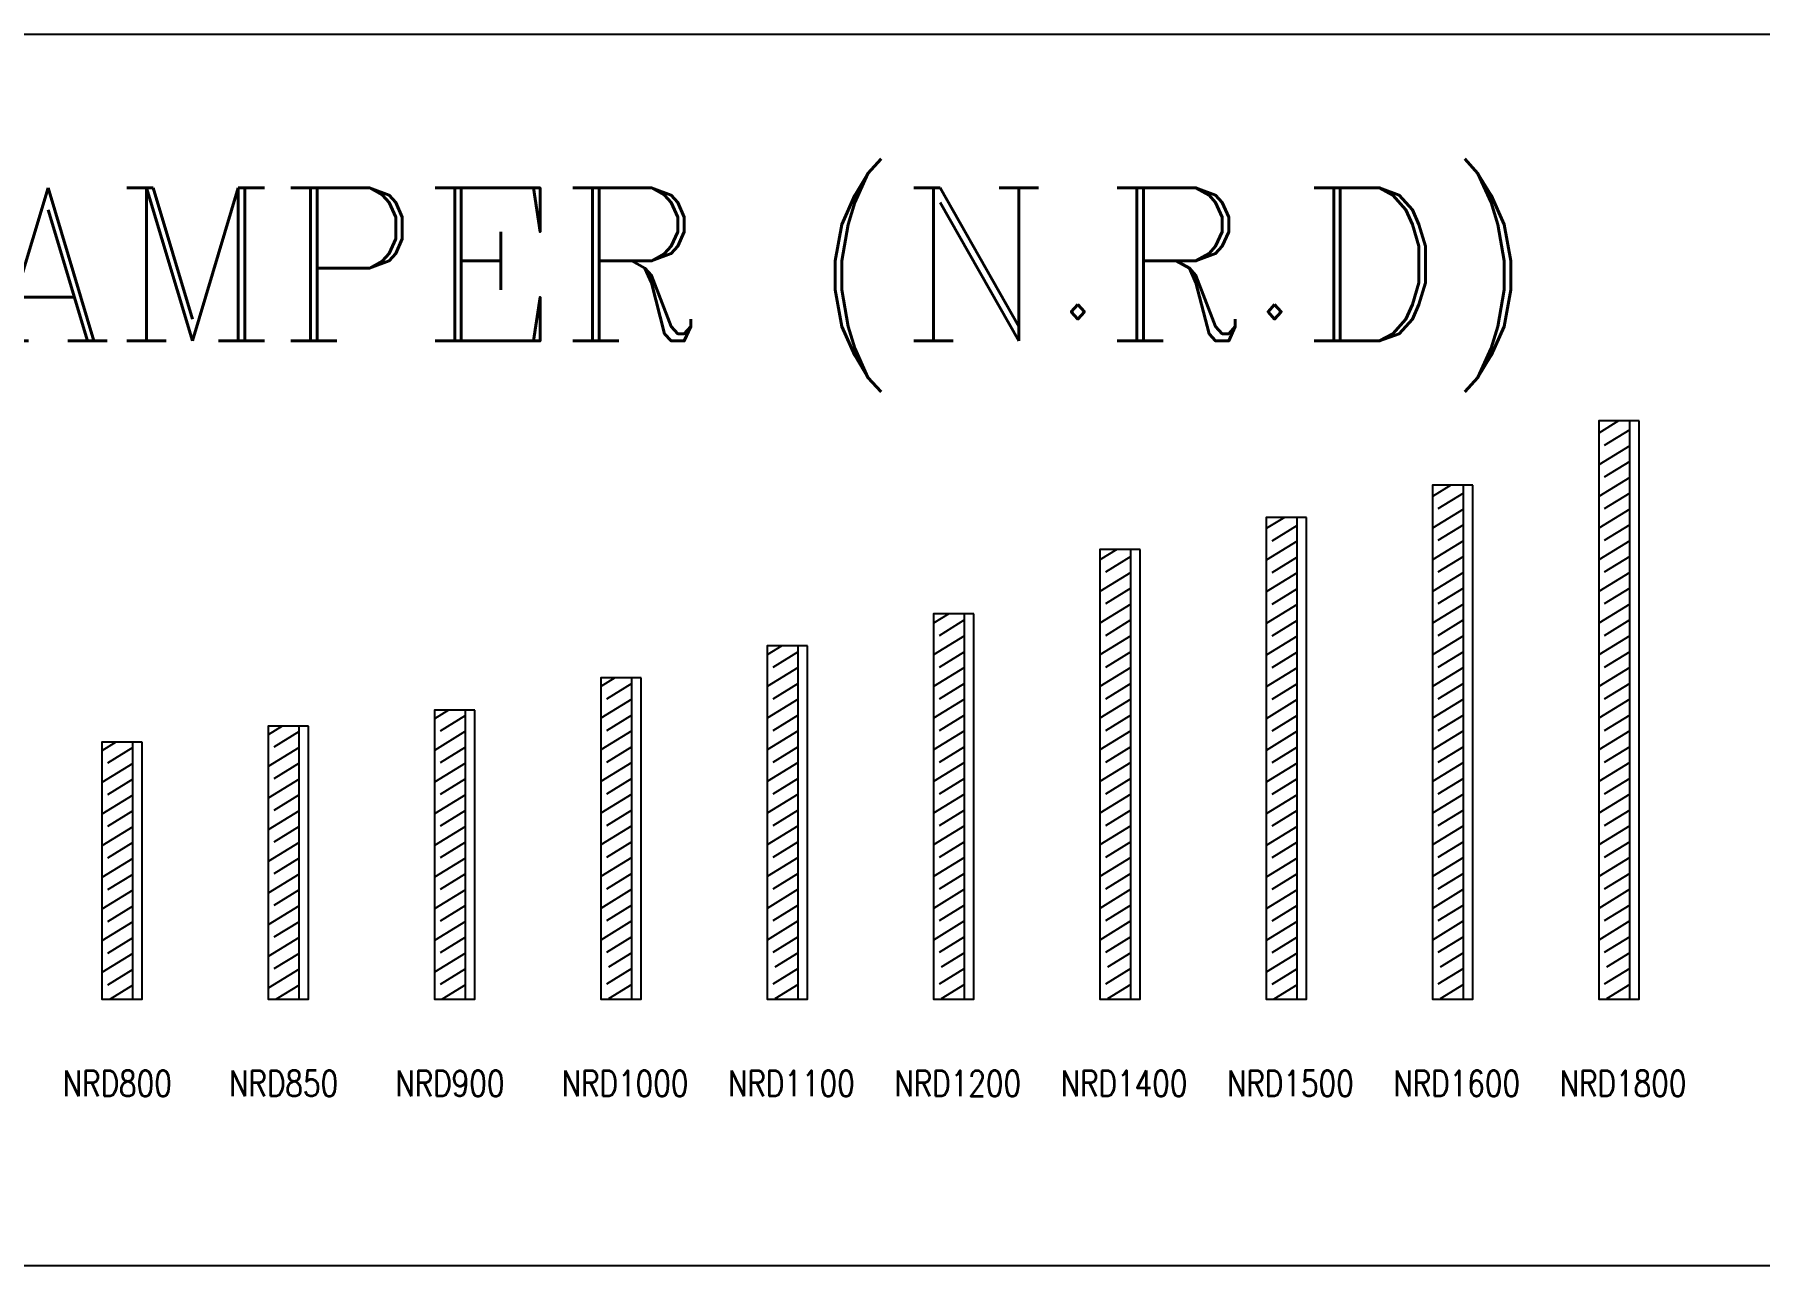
# Model space of a CAD drawing. Extents: x 462150 to 608263, y 35809 to 85242.
# Drawn here: x 509166 to 514534, y 71739 to 75572 of the extents above; entities that cross this region are included whole.
import ezdxf

# ---------------------------------------------------------------- set-up
doc = ezdxf.new("R2010")
doc.units = 0
doc.header["$LTSCALE"] = 500
doc.header["$MEASUREMENT"] = 0
for name, color, linetype in [('AC-TEXT', 7, 'Continuous'), ('AC-VCD', 2, 'Continuous'), ('PL-W-TEXT', 7, 'Continuous')]:
    doc.layers.add(name, color=color, linetype=linetype)
doc.styles.add('FF-LOOP', font='romanc.shx', dxfattribs={"height": 2})
doc.styles.add('ROMANS', font='romans.shx', dxfattribs={"width": 0.8, "height": 100})

# ---------------------------------------------------------------- blocks, each defined once
blk = doc.blocks.new('NRD800')
at = {"layer": 'AC-VCD'}
for p, q in [((0, -28.8), (-800, -28.8)), ((-783.1, -28.8), (-734.4, -108)), ((-783.1, -28.8), (-734.4, -108)), ((-733.8, -28.8), (-674.6, -125)), ((-684.4, -28.8), (-635.7, -108)), ((-684.4, -28.8), (-635.7, -108)), ((-635.1, -28.8), (-575.9, -125)), ((-585.8, -28.8), (-537.1, -108)), ((-536.5, -28.8), (-477.3, -125)), ((-487.2, -28.8), (-438.4, -108)), ((-437.8, -28.8), (-378.7, -125)), ((-388.5, -28.8), (-339.8, -108)), ((-339.2, -28.8), (-280, -125)), ((-289.9, -28.8), (-241.2, -108)), ((-240.6, -28.8), (-181.4, -125)), ((-191.2, -28.8), (-142.5, -108)), ((-141.9, -28.8), (-82.7, -125)), ((-92.6, -28.8), (-43.9, -108)), ((-43.3, -28.8), (0, -99.2)), ((-800, -81.5), (-773.2, -125))]:
    blk.add_line(p, q, dxfattribs=at)
blk.add_lwpolyline([(-800, 0), (-800, -125), (0, -125), (0, 0)], close=True, dxfattribs=at)
blk = doc.blocks.new('NRD850')
at = {"layer": 'AC-VCD'}
for p, q in [((0, -28.8), (-850, -28.8)), ((-833.1, -28.8), (-784.4, -108)), ((-833.1, -28.8), (-784.4, -108)), ((-783.8, -28.8), (-724.6, -125)), ((-734.4, -28.8), (-685.7, -108)), ((-734.4, -28.8), (-685.7, -108)), ((-685.1, -28.8), (-625.9, -125)), ((-635.8, -28.8), (-587.1, -108)), ((-586.5, -28.8), (-527.3, -125)), ((-537.2, -28.8), (-488.4, -108)), ((-487.8, -28.8), (-428.7, -125)), ((-438.5, -28.8), (-389.8, -108)), ((-389.2, -28.8), (-330, -125)), ((-339.9, -28.8), (-291.2, -108)), ((-290.6, -28.8), (-231.4, -125)), ((-241.2, -28.8), (-192.5, -108)), ((-191.9, -28.8), (-132.7, -125)), ((-142.6, -28.8), (-93.9, -108)), ((-93.3, -28.8), (-34.1, -125)), ((-44, -28.8), (0, -100.3)), ((-850, -81.5), (-823.2, -125))]:
    blk.add_line(p, q, dxfattribs=at)
blk.add_lwpolyline([(-850, 0), (-850, -125), (0, -125), (0, 0)], close=True, dxfattribs=at)
blk = doc.blocks.new('NRD900')
at = {"layer": 'AC-VCD'}
for p, q in [((0, -28.8), (-900, -28.8)), ((-883.1, -28.8), (-834.4, -108)), ((-883.1, -28.8), (-834.4, -108)), ((-833.8, -28.8), (-774.6, -125)), ((-784.4, -28.8), (-735.7, -108)), ((-784.4, -28.8), (-735.7, -108)), ((-735.1, -28.8), (-675.9, -125)), ((-685.8, -28.8), (-637.1, -108)), ((-636.5, -28.8), (-577.3, -125)), ((-587.2, -28.8), (-538.4, -108)), ((-537.8, -28.8), (-478.7, -125)), ((-488.5, -28.8), (-439.8, -108)), ((-439.2, -28.8), (-380, -125)), ((-389.9, -28.8), (-341.2, -108)), ((-340.6, -28.8), (-281.4, -125)), ((-291.2, -28.8), (-242.5, -108)), ((-241.9, -28.8), (-182.7, -125)), ((-192.6, -28.8), (-143.9, -108)), ((-143.3, -28.8), (-84.1, -125)), ((-94, -28.8), (-45.2, -108)), ((-44.6, -28.8), (0, -101.4)), ((-900, -81.5), (-873.2, -125))]:
    blk.add_line(p, q, dxfattribs=at)
blk.add_lwpolyline([(-900, 0), (-900, -125), (0, -125), (0, 0)], close=True, dxfattribs=at)
blk = doc.blocks.new('NRD1000')
at = {"layer": 'AC-VCD'}
for p, q in [((-81.5, 1000), (-125, 973.2)), ((-28.8, 983.1), (-108, 934.4)), ((-28.8, 983.1), (-108, 934.4)), ((-28.8, 0), (-28.8, 1000)), ((-28.8, 933.8), (-125, 874.6)), ((-28.8, 884.4), (-108, 835.7)), ((-28.8, 884.4), (-108, 835.7)), ((-28.8, 835.1), (-125, 775.9)), ((-28.8, 785.8), (-108, 737.1)), ((-28.8, 736.5), (-125, 677.3)), ((-28.8, 687.2), (-108, 638.4)), ((-28.8, 637.8), (-125, 578.7)), ((-28.8, 539.2), (-125, 480)), ((-28.8, 588.5), (-108, 539.8)), ((-28.8, 489.9), (-108, 441.2)), ((-28.8, 440.6), (-125, 381.4)), ((-28.8, 391.2), (-108, 342.5)), ((-28.8, 341.9), (-125, 282.7)), ((-28.8, 292.6), (-108, 243.9)), ((-28.8, 243.3), (-125, 184.1)), ((-28.8, 194), (-108, 145.2)), ((-28.8, 144.6), (-101.4, 100)), ((-28.8, 95.3), (-108, 46.6)), ((-28.8, 46), (-101.4, 1.4))]:
    blk.add_line(p, q, dxfattribs=at)
blk.add_lwpolyline([(0, 1000), (-125, 1000), (-125, 0), (0, 0)], close=True, dxfattribs=at)
blk = doc.blocks.new('NRD1100')
at = {"layer": 'AC-VCD'}
for p, q in [((0, -28.8), (-1100, -28.8)), ((-1081.7, -28.8), (-1033, -108)), ((-1081.7, -28.8), (-1033, -108)), ((-1032.4, -28.8), (-973.2, -125)), ((-983.1, -28.8), (-934.4, -108)), ((-983.1, -28.8), (-934.4, -108)), ((-933.8, -28.8), (-874.6, -125)), ((-884.4, -28.8), (-835.7, -108)), ((-884.4, -28.8), (-835.7, -108)), ((-835.1, -28.8), (-775.9, -125)), ((-785.8, -28.8), (-737.1, -108)), ((-736.5, -28.8), (-677.3, -125)), ((-687.2, -28.8), (-638.4, -108)), ((-637.8, -28.8), (-578.7, -125)), ((-588.5, -28.8), (-539.8, -108)), ((-539.2, -28.8), (-480, -125)), ((-489.9, -28.8), (-441.2, -108)), ((-440.6, -28.8), (-381.4, -125)), ((-391.2, -28.8), (-342.5, -108)), ((-341.9, -28.8), (-282.7, -125)), ((-292.6, -28.8), (-243.9, -108)), ((-243.3, -28.8), (-184.1, -125)), ((-194, -28.8), (-145.2, -108)), ((-144.6, -28.8), (-100, -101.4)), ((-95.3, -28.8), (-46.6, -108)), ((-46, -28.8), (-1.4, -101.4)), ((-1100, -79.3), (-1071.8, -125))]:
    blk.add_line(p, q, dxfattribs=at)
blk.add_lwpolyline([(-1100, 0), (-1100, -125), (0, -125), (0, 0)], close=True, dxfattribs=at)
blk = doc.blocks.new('NRD1200')
at = {"layer": 'AC-VCD'}
for p, q in [((-96.2, 0), (-96.2, -1200)), ((-96.2, -46), (-23.6, -1.4)), ((-96.2, -95.3), (-17, -46.6)), ((-96.2, -144.6), (-23.6, -100)), ((-96.2, -194), (-17, -145.2)), ((-96.2, -243.3), (0, -184.1)), ((-96.2, -292.6), (-17, -243.9)), ((-96.2, -341.9), (0, -282.7)), ((-96.2, -391.2), (-17, -342.5)), ((-96.2, -440.6), (0, -381.4)), ((-96.2, -489.9), (-17, -441.2)), ((-96.2, -539.2), (0, -480)), ((-96.2, -588.5), (-17, -539.8)), ((-96.2, -637.8), (0, -578.7)), ((-96.2, -687.2), (-17, -638.4)), ((-96.2, -736.5), (0, -677.3)), ((-96.2, -785.8), (-17, -737.1)), ((-96.2, -835.1), (0, -775.9)), ((-96.2, -884.4), (-17, -835.7)), ((-96.2, -884.4), (-17, -835.7)), ((-96.2, -933.8), (0, -874.6)), ((-96.2, -983.1), (-17, -934.4)), ((-96.2, -983.1), (-17, -934.4)), ((-96.2, -1032.4), (0, -973.2)), ((-96.2, -1081.7), (-17, -1033)), ((-96.2, -1081.7), (-17, -1033)), ((-96.2, -1131), (0, -1071.8)), ((-96.2, -1180.4), (-17, -1131.6)), ((-96.2, -1180.4), (-17, -1131.6)), ((-47.9, -1200), (0, -1170.5))]:
    blk.add_line(p, q, dxfattribs=at)
blk.add_lwpolyline([(-125, -1200), (0, -1200), (0, 0), (-125, 0)], close=True, dxfattribs=at)
blk = doc.blocks.new('NRD1400')
at = {"layer": 'AC-VCD'}
for p, q in [((-96.2, 0), (-96.2, -1400)), ((-96.2, -46), (-23.6, -1.4)), ((-96.2, -95.3), (-17, -46.6)), ((-96.2, -144.6), (-23.6, -100)), ((-96.2, -194), (-17, -145.2)), ((-96.2, -243.3), (0, -184.1)), ((-96.2, -292.6), (-17, -243.9)), ((-96.2, -341.9), (0, -282.7)), ((-96.2, -391.2), (-17, -342.5)), ((-96.2, -440.6), (0, -381.4)), ((-96.2, -489.9), (-17, -441.2)), ((-96.2, -539.2), (0, -480)), ((-96.2, -588.5), (-17, -539.8)), ((-96.2, -637.8), (0, -578.7)), ((-96.2, -687.2), (-17, -638.4)), ((-96.2, -736.5), (0, -677.3)), ((-96.2, -785.8), (-17, -737.1)), ((-96.2, -835.1), (0, -775.9)), ((-96.2, -884.4), (-17, -835.7)), ((-96.2, -884.4), (-17, -835.7)), ((-96.2, -933.8), (0, -874.6)), ((-96.2, -983.1), (-17, -934.4)), ((-96.2, -983.1), (-17, -934.4)), ((-96.2, -1032.4), (0, -973.2)), ((-96.2, -1081.7), (-17, -1033)), ((-96.2, -1081.7), (-17, -1033)), ((-96.2, -1131), (0, -1071.8)), ((-96.2, -1180.4), (-17, -1131.6)), ((-96.2, -1180.4), (-17, -1131.6)), ((-96.2, -1229.7), (0, -1170.5)), ((-96.2, -1279), (-17, -1230.3)), ((-96.2, -1279), (-17, -1230.3)), ((-96.2, -1328.3), (0, -1269.1)), ((-96.2, -1377.6), (-17, -1328.9)), ((-96.2, -1377.6), (-17, -1328.9)), ((-52.4, -1400), (0, -1367.8))]:
    blk.add_line(p, q, dxfattribs=at)
blk.add_lwpolyline([(-125, -1400), (0, -1400), (0, 0), (-125, 0)], close=True, dxfattribs=at)
blk = doc.blocks.new('NRD1500')
at = {"layer": 'AC-VCD'}
for p, q in [((-96.2, 0), (-96.2, -1500)), ((-96.2, -44.6), (-23.6, 0)), ((-96.2, -94), (-17, -45.2)), ((-96.2, -143.3), (0, -84.1)), ((-96.2, -192.6), (-17, -143.9)), ((-96.2, -241.9), (0, -182.7)), ((-96.2, -291.2), (-17, -242.5)), ((-96.2, -340.6), (0, -281.4)), ((-96.2, -389.9), (-17, -341.2)), ((-96.2, -439.2), (0, -380)), ((-96.2, -488.5), (-17, -439.8)), ((-96.2, -537.8), (0, -478.7)), ((-96.2, -587.2), (-17, -538.4)), ((-96.2, -636.5), (0, -577.3)), ((-96.2, -685.8), (-17, -637.1)), ((-96.2, -735.1), (0, -675.9)), ((-96.2, -784.4), (-17, -735.7)), ((-96.2, -784.4), (-17, -735.7)), ((-96.2, -833.8), (0, -774.6)), ((-96.2, -883.1), (-17, -834.4)), ((-96.2, -883.1), (-17, -834.4)), ((-96.2, -932.4), (0, -873.2)), ((-96.2, -981.7), (-17, -933)), ((-96.2, -981.7), (-17, -933)), ((-96.2, -1031), (0, -971.8)), ((-96.2, -1080.4), (-17, -1031.6)), ((-96.2, -1080.4), (-17, -1031.6)), ((-96.2, -1129.7), (0, -1070.5)), ((-96.2, -1179), (-17, -1130.3)), ((-96.2, -1179), (-17, -1130.3)), ((-96.2, -1228.3), (0, -1169.1)), ((-96.2, -1277.6), (-17, -1228.9)), ((-96.2, -1277.6), (-17, -1228.9)), ((-96.2, -1327), (0, -1267.8)), ((-96.2, -1376.3), (-17, -1327.5)), ((-96.2, -1376.3), (-17, -1327.5)), ((-96.2, -1425.6), (0, -1366.4)), ((-96.2, -1474.9), (-17, -1426.2)), ((-96.2, -1474.9), (-17, -1426.2)), ((-56.8, -1500), (0, -1465))]:
    blk.add_line(p, q, dxfattribs=at)
blk.add_lwpolyline([(-125, -1500), (0, -1500), (0, 0), (-125, 0)], close=True, dxfattribs=at)
blk = doc.blocks.new('NRD1600')
at = {"layer": 'AC-VCD'}
for p, q in [((-96.2, 0), (-96.2, -1600)), ((-96.2, -46), (-23.6, -1.4)), ((-96.2, -95.3), (-17, -46.6)), ((-96.2, -144.6), (-23.6, -100)), ((-96.2, -194), (-17, -145.2)), ((-96.2, -243.3), (0, -184.1)), ((-96.2, -292.6), (-17, -243.9)), ((-96.2, -341.9), (0, -282.7)), ((-96.2, -391.2), (-17, -342.5)), ((-96.2, -440.6), (0, -381.4)), ((-96.2, -489.9), (-17, -441.2)), ((-96.2, -539.2), (0, -480)), ((-96.2, -588.5), (-17, -539.8)), ((-96.2, -637.8), (0, -578.7)), ((-96.2, -687.2), (-17, -638.4)), ((-96.2, -736.5), (0, -677.3)), ((-96.2, -785.8), (-17, -737.1)), ((-96.2, -835.1), (0, -775.9)), ((-96.2, -884.4), (-17, -835.7)), ((-96.2, -884.4), (-17, -835.7)), ((-96.2, -933.8), (0, -874.6)), ((-96.2, -983.1), (-17, -934.4)), ((-96.2, -983.1), (-17, -934.4)), ((-96.2, -1032.4), (0, -973.2)), ((-96.2, -1081.7), (-17, -1033)), ((-96.2, -1081.7), (-17, -1033)), ((-96.2, -1131), (0, -1071.8)), ((-96.2, -1180.4), (-17, -1131.6)), ((-96.2, -1180.4), (-17, -1131.6)), ((-96.2, -1229.7), (0, -1170.5)), ((-96.2, -1279), (-17, -1230.3)), ((-96.2, -1279), (-17, -1230.3)), ((-96.2, -1328.3), (0, -1269.1)), ((-96.2, -1377.6), (-17, -1328.9)), ((-96.2, -1377.6), (-17, -1328.9)), ((-96.2, -1427), (0, -1367.8)), ((-96.2, -1476.3), (-17, -1427.5)), ((-96.2, -1476.3), (-17, -1427.5)), ((-96.2, -1525.6), (0, -1466.4)), ((-96.2, -1574.9), (-17, -1526.2)), ((-96.2, -1574.9), (-17, -1526.2)), ((-56.8, -1600), (0, -1565))]:
    blk.add_line(p, q, dxfattribs=at)
blk.add_lwpolyline([(-125, -1600), (0, -1600), (0, 0), (-125, 0)], close=True, dxfattribs=at)
blk = doc.blocks.new('NRD1800')
at = {"layer": 'AC-VCD'}
for p, q in [((-96.2, 0), (-96.2, -1800)), ((-96.2, -46), (-23.6, -1.4)), ((-96.2, -95.3), (-17, -46.6)), ((-96.2, -144.6), (-23.6, -100)), ((-96.2, -194), (-17, -145.2)), ((-96.2, -243.3), (0, -184.1)), ((-96.2, -292.6), (-17, -243.9)), ((-96.2, -341.9), (0, -282.7)), ((-96.2, -391.2), (-17, -342.5)), ((-96.2, -440.6), (0, -381.4)), ((-96.2, -489.9), (-17, -441.2)), ((-96.2, -539.2), (0, -480)), ((-96.2, -588.5), (-17, -539.8)), ((-96.2, -637.8), (0, -578.7)), ((-96.2, -687.2), (-17, -638.4)), ((-96.2, -736.5), (0, -677.3)), ((-96.2, -785.8), (-17, -737.1)), ((-96.2, -835.1), (0, -775.9)), ((-96.2, -884.4), (-17, -835.7)), ((-96.2, -884.4), (-17, -835.7)), ((-96.2, -933.8), (0, -874.6)), ((-96.2, -983.1), (-17, -934.4)), ((-96.2, -983.1), (-17, -934.4)), ((-96.2, -1032.4), (0, -973.2)), ((-96.2, -1081.7), (-17, -1033)), ((-96.2, -1081.7), (-17, -1033)), ((-96.2, -1131), (0, -1071.8)), ((-96.2, -1180.4), (-17, -1131.6)), ((-96.2, -1180.4), (-17, -1131.6)), ((-96.2, -1229.7), (0, -1170.5)), ((-96.2, -1279), (-17, -1230.3)), ((-96.2, -1279), (-17, -1230.3)), ((-96.2, -1328.3), (0, -1269.1)), ((-96.2, -1377.6), (-17, -1328.9)), ((-96.2, -1377.6), (-17, -1328.9)), ((-96.2, -1427), (0, -1367.8)), ((-96.2, -1476.3), (-17, -1427.5)), ((-96.2, -1476.3), (-17, -1427.5)), ((-96.2, -1525.6), (0, -1466.4)), ((-96.2, -1574.9), (-17, -1526.2)), ((-96.2, -1574.9), (-17, -1526.2)), ((-96.2, -1624.2), (0, -1565)), ((-96.2, -1673.6), (-17, -1624.8)), ((-96.2, -1673.6), (-17, -1624.8)), ((-96.2, -1722.9), (0, -1663.7)), ((-96.2, -1772.2), (-17, -1723.5)), ((-96.2, -1772.2), (-17, -1723.5)), ((-61.2, -1800), (0, -1762.3))]:
    blk.add_line(p, q, dxfattribs=at)
blk.add_lwpolyline([(-125, -1800), (0, -1800), (0, 0), (-125, 0)], close=True, dxfattribs=at)

msp = doc.modelspace()

# ---------------------------------------------------------------- linework, layer by layer
msp.add_lwpolyline([(503270.8, 71739.4), (515645.5, 71739.4), (515645.5, 75572), (503270.8, 75572)], close=True)

# ---------------------------------------------------------------- block references
for name, p, rotation in [('NRD1800', (514034.3, 72568.7), 180), ('NRD1600', (513516.7, 72568.7), 180), ('NRD1500', (512999.1, 72568.7), 180), ('NRD1400', (512481.5, 72568.7), 180), ('NRD1200', (511963.9, 72568.7), 180), ('NRD1100', (511571.3, 72568.7), 270), ('NRD900', (510536.1, 72568.7), 270), ('NRD850', (510018.5, 72568.7), 270), ('NRD800', (509500.9, 72568.7), 270)]:
    msp.add_blockref(name, p, dxfattribs=dict(rotation=rotation))
msp.add_blockref('NRD1000', (511053.7, 72568.7))

# ---------------------------------------------------------------- texts
at = {"layer": 'AC-TEXT', "style": 'ROMANS', "width": 0.8}
for s, p in [('NRD800', (509253.5, 72266.2)), ('NRD850', (509771.1, 72266.2)), ('NRD900', (510288.7, 72266.2)), ('NRD1000', (510806.3, 72266.2)), ('NRD1100', (511323.9, 72266.2)), ('NRD1200', (511841.5, 72266.2)), ('NRD1400', (512359.1, 72266.2)), ('NRD1500', (512876.7, 72266.2)), ('NRD1600', (513394.3, 72266.2)), ('NRD1800', (513911.9, 72266.2))]:
    msp.add_text(s, height=80, dxfattribs=at).set_placement(p)
at = {"layer": 'PL-W-TEXT', "style": 'FF-LOOP'}
msp.add_text('NON RETURN DAMPER (N.R.D)', height=476.28, dxfattribs=at).set_placement((503840, 74617.8, 0))

doc.saveas('drawing.dxf')
